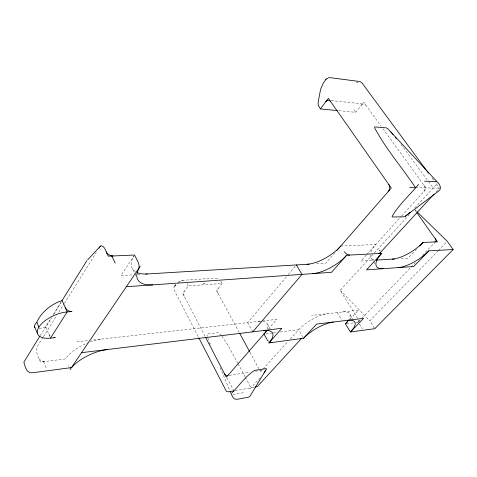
<?xml version="1.0" encoding="UTF-8"?>
<svg xmlns="http://www.w3.org/2000/svg" width="477" height="477" viewBox="0 0 477 477"><rect width="100%" height="100%" fill="white"/><g stroke="black" fill="none" stroke-linecap="round" stroke-linejoin="round"><path stroke-width="0.36" stroke-dasharray="2.38 1.79" d="M174.725 285.789L173.771 287.953L174.188 290.01L198.408 337.018M40.217 335.599L50.812 318.588M53.168 314.808L61.014 302.203M39.114 328.349A23.278 5.909 -25.8 0 0 45.828 327.049L51.605 317.777M53.913 314.069L61.11 302.531M43.031 337.4L37.111 346.833C34.94 352.044 38.78 357.273 40.372 362.043L65.474 358.907A29.383 12.658 -24.4 0 1 88.185 342.701M43.425 336.768L56.841 315.38M58.814 312.238L63.942 304.058M64.335 303.432L96.3 252.476M134.574 255.034L120.86 275.563L133.321 274.806M174.332 286.319L175.393 284.876M220.875 281.203L222.115 283.457L188.212 285.95L182.709 293.319L205.462 337.114M222.115 283.457L216.516 290.624L239.329 332.678M338.825 110.694L355.735 112.328L363.671 102.167L381.153 126.256M175.375 284.9L175.804 284.375M286.319 276.821L247.694 322.643L91.447 340.208M288.227 274.555L295.376 266.071M268.259 329.16L276.791 319.369L263.221 320.896M334.955 252.661L325.803 263.155L314.957 263.811M260.078 377.82L249.095 389.947M261.974 370.164L260.525 371.762L259.84 370.498M262.952 369.085L287.714 341.747M290.195 339.016L298.614 329.72A23.57 8.532 -30.3 0 1 328.265 313.58M366.342 254.968L360.851 261.032L374.028 260.239M366.843 254.42L401.217 216.486M401.712 215.938L426.438 188.648L382.9 128.665M436.151 184.855L414.585 208.073M357.672 318.409L340.226 290.38L373.777 253.609M374.278 253.06L409.338 214.638M436.02 191.963L439.52 188.147L434.672 181.552M349.963 319.125L358.471 310.187L311.529 315.464M416.54 249.262L408.044 258.182L400.173 258.653M358.436 321.802L359.986 320.192M362.049 318.052L410.596 267.698M411.114 267.162L415.246 262.875M422.479 255.374L434.869 242.519M374.415 328.093L369.83 320.806L437.964 250.974M438.482 250.443L446.806 241.911M357.458 82.181L356.563 82.873L357.535 82.831A1.121 0.584 -37.2 0 0 357.571 82.288M178.291 282.306L181.266 280.828L185.303 280.16L213.404 278.246L217.9 278.908M178.231 282.342L179.227 281.71M181.266 280.828L182.101 280.643M182.369 280.583L183.234 280.393M232.931 394.58L244.337 392.547M235.221 390.621L254.408 387.27M229.234 375.387L249.614 372.132M255.439 371.201L261.259 370.271A3.84 2.54 80.9 0 1 260.585 370.212M356.027 322.535L358.209 322.261M266.202 333.781L272.832 332.952M273.571 332.857L276.517 332.487M280.202 332.028L298.614 329.72L301.685 335.009A4.043 2.468 42.5 0 1 302.191 337.424M346.868 323.68L355.323 322.625M76.875 341.842L88.531 340.536M260.364 321.218L247.694 322.643L252.762 331.837M137.716 274.543L139.916 274.406M340.733 246.037L375.834 244.498A26.05 10.083 -33.1 0 0 370.569 252.715M415.568 187.729L438.822 188.159M331.205 100.54L363.581 103.986M414.877 209.671L416.469 211.233M340.226 290.38L369.83 320.806M221.566 335.587L218.651 332.654L207.31 333.995L207.042 335.021L207.412 336.434M400.996 144.37L428.018 180.902M432.025 177.951L434.231 180.95M428.453 181.498L433.235 188.057M354.041 109.966L355.735 112.328M415.199 210.357L416.051 211.561M221.99 336.112L228.334 345.98L237.755 363.057M380.229 251.105L379.477 249.978A4.43 2.272 41.4 0 1 379.96 250.854M371.327 258.355L373.235 261.265M373.616 261.849L375.143 264.175M358.811 320.24L359.563 321.444M359.354 324.11L362.413 329.029M350.07 314.76L352.807 319.173M337.251 312.572L342.003 320.335M267.639 324.348L270.155 328.826M249.954 352.27L258.814 368.602M238.101 363.712L245.071 376.77M245.416 377.42L250.991 387.867M186.99 283.624L188.212 285.95M227.004 377.885L233.45 390.222M132.689 269.201L134.633 273.124M134.955 273.774L135.921 275.736M210.303 344.263L209.743 342.969L210.327 344.376M220.165 367.666L229.711 390.275M45.828 327.049L49.978 336.893M43.604 361.644L46.382 368.399M207.775 337.853L209.457 342.319M361.184 105.345A4.4 3.279 -81.4 0 1 365.859 105.19M373.89 259.726A26.05 10.083 -33.1 0 1 370.152 254.766M262.648 321.426A25.227 9.784 -28.8 0 1 267.323 328.999M258.224 321.456A25.227 9.784 -28.8 0 1 261.992 321.361M358.662 320.58A3.792 2.147 43.2 0 1 357.434 322.363M342.76 311.952A23.236 8.276 -30.6 0 1 349.051 319.131M423.97 185.249A4.603 3.721 -86.5 0 1 423.612 191.766M44.826 361.483A5.014 3.816 29.8 0 1 38.679 357.905M90.177 341.943A29.383 12.658 -24.4 0 1 102.376 338.98M135.349 271.687A32.364 16.015 -27.3 0 1 133.81 256.244M68.831 366.491A4.967 2.993 89.2 0 1 68.294 365.531M50.216 335.897A5.348 3.947 30 0 1 48.672 333.793M184.247 296.277A3.744 2.296 85.6 0 1 184.414 291.042M218.072 293.486A3.631 2.325 85.4 0 1 218.245 288.406M203.894 283.344L203.739 283.964A0.906 0.405 -28.3 0 0 204.532 283.535L203.894 283.344M175.953 285.347L175.387 286.027A0.93 0.429 -27.4 0 1 175.16 285.663L175.953 285.347"/><path stroke-width="0.72" d="M230.29 391.647C231.733 394.425 232.698 399.881 236.884 399.327L248.302 397.234L249.942 396.339L266.488 368.882L266.13 368.572L254.635 370.402C245.542 376.097 239.341 385.44 231.905 392.976M39.824 336.225L23.85 362.228C25.06 366.145 26.408 373.437 32.048 372.835L71.037 367.654M61.795 300.945L86.909 260.627M99.061 248.07L100.516 246.072L101.315 245.744C105.805 246.722 105.87 253.144 108.339 256.173L134.574 255.034L138.056 261.986A5.485 2.647 81.9 0 1 139.057 266.035A5.581 2.695 81.9 0 1 138.443 269.72L137.471 271.61A32.603 15.747 -27.3 0 0 152.729 284.864M34.976 327.562A23.278 5.909 -25.8 0 1 36.824 322.273A23.236 11.633 -38.9 0 1 62.248 300.701L67.174 311.934A22.687 10.589 -23.3 0 0 38.989 326.96A22.687 10.589 -23.3 0 0 50.502 338.139L67.174 311.934L71.961 311.517A5.503 3.917 30.6 0 1 65.242 307.534M266.041 370.021L264.085 372.895M70.041 369.633L140.208 266.285M325.636 79.766L326.357 78.878M325.898 79.409L323.352 82.998L320.556 89.497L318.117 102.334L318.225 105.322L320.449 108.917L337.358 110.551M320.449 108.917L328.349 98.34L391.295 188.033L336.881 250.455M81.609 352.664L252.762 331.837L302.03 274.376L296.33 264.938M266.363 331.336L226.331 377.265L205.808 337.77M263.298 330.555A25.37 9.594 -28.8 0 1 268.933 342.915L281.883 328.295L252.762 331.837M383.389 268.658A26.199 9.88 -33 0 1 381.725 253.359L346.636 255.237L331.509 272.301L126.274 286.725M418.49 184.462C409.809 195.117 398.993 204.383 392.118 216.403L392.356 216.993L404.108 216.826L405.402 216.224L438.619 191.074C442.221 188.85 439.764 184.086 437.296 182.017L387.992 128.951L386.507 127.896L374.707 126.918L374.642 127.854C386.048 149.206 402.194 167.642 415.568 187.729L409.671 187.622M301.404 338.563L257.89 385.959L257.192 386.603L255.094 387.151M379.99 252.983L434.016 194.139M268.933 342.915L303.575 338.265L316.639 324.068L363.587 318.356L350.434 331.974L345.461 323.859A23.236 8.276 -30.6 0 0 348.264 320.419M381.725 253.359L366.557 269.839L413.726 266.524L428.883 250.836L453.15 249.537L447.325 241.38L417.005 211.752M87.69 259.762L100.516 246.072M345.461 323.859L347.96 321.23M419.533 246.114L423.033 242.441L437.451 241.815L416.904 212.772M453.15 249.537L374.797 328.701L350.434 331.974A23.361 8.109 -30.6 0 0 347.882 320.264M410.292 212.17L405.402 216.224M328.283 77.793L330.483 77.709L359.801 81.519L361.673 82.515L428.501 173.151M333.381 322.029L328.653 323.036L323.305 324.956A23.695 8.353 -30.3 0 0 303.575 338.265M233.79 390.872L228.084 391.873L226.623 391.402L226.038 390.645L198.748 337.68M50.502 338.139L55.213 337.633A5.348 3.947 30 0 1 53.937 337.615M145.783 274.054L309.174 264.163M394.449 258.999L377.689 260.013A26.05 10.083 -33.1 0 1 376.305 260.043M424.482 181.212L436.211 181.516M390.818 131.908L393.036 134.508M395.26 137.149L396.596 138.819M239.681 333.328L249.602 351.621M111.773 256.03L115.213 263.119M34.469 326.662L37.492 333.477M36.824 322.273L38.864 327.156M325.88 101.649A4.567 3.273 -82.4 0 1 330.543 101.464M301.41 338.437A4.043 2.468 42.5 0 1 300.737 338.652M340.733 246.037A27.857 11.8 -31.8 0 1 307.009 264.294M435.245 238.697A4.132 1.944 42 0 1 434.946 241.922M423.033 242.441A25.68 9.737 -33.3 0 1 392.303 259.13M428.883 250.836A25.83 9.546 -33.2 0 1 397.997 267.633M346.636 255.237A28.036 11.579 -31.7 0 1 312.709 273.625M349.707 255.076A4.561 2.421 40.8 0 1 344.382 251.725M388.815 184.498A4.788 3.733 -87.2 0 1 388.463 191.277M266.649 330.376A25.227 9.784 -28.8 0 1 263.996 334.055L267.048 339.541A4.15 2.623 41.8 0 0 268.396 341.174M271.962 342.516A4.15 2.623 41.8 0 1 270.197 342.265M107.182 349.552A29.58 12.426 -24.6 0 0 73.875 365.185L72.504 366.777A5.05 3.041 89.2 0 1 70.25 367.594M113.067 255.964A5.623 3.673 32 0 1 106.246 251.838M147.25 273.965A32.364 16.015 -27.3 0 1 137.12 272.605M380.229 252.411A4.43 2.272 41.4 0 1 378.857 253.514M326.715 78.878A1.151 0.626 -36.8 0 1 326.942 78.681M327.192 78.526A1.151 0.626 -36.8 0 1 327.705 78.347M228.233 375.077A3.965 2.51 81.4 0 1 224.631 373.998"/></g></svg>
